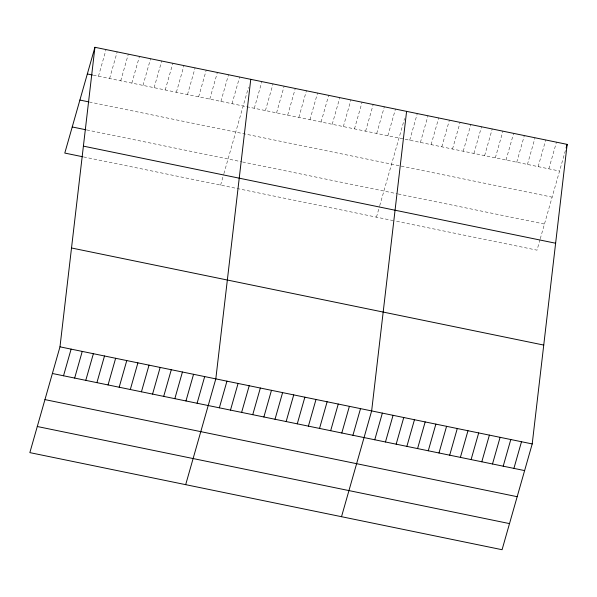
<?xml version="1.0" encoding="UTF-8"?>
<svg xmlns="http://www.w3.org/2000/svg" width="597" height="597" viewBox="0 0 597 597"><rect width="100%" height="100%" fill="white"/><g stroke="black" fill="none" stroke-linecap="round" stroke-linejoin="round"><path stroke-width="0.45" stroke-dasharray="2.98 2.24" d="M98.468 76.229L106.057 49.573M109.594 78.52L117.191 51.864M120.728 80.811L128.318 54.155M131.855 83.095L139.452 56.439M142.989 85.386L150.578 58.73M154.123 87.677L161.712 61.021M165.25 89.96L172.846 63.304M176.384 92.251L183.973 65.595M187.51 94.542L195.107 67.886M198.644 96.826L206.234 70.17M209.778 99.117L217.368 72.461M220.905 101.408L228.502 74.752M232.039 103.691L239.628 77.035M220.629 185.115L223.651 174.503M223.882 173.69L248.486 87.326M254.3 108.273L261.889 81.617M265.426 110.557L273.023 83.908M276.56 112.848L284.157 86.192M287.694 115.139L295.284 88.483M298.821 117.422L306.418 90.774M309.955 119.713L317.544 93.057M321.082 122.004L328.678 95.348M332.216 124.288L339.805 97.639M343.35 126.579L350.939 99.923M354.476 128.87L362.073 102.214M365.61 131.153L373.2 104.505M376.737 133.444L384.334 106.788M387.871 135.735L395.46 109.079M376.461 217.151L379.483 206.547M379.714 205.726L404.572 118.475M409.706 140.22L417.296 113.572M420.407 142.422L428.004 115.766M431.116 144.623L438.705 117.967M441.817 146.825L449.407 120.169M452.519 149.026L460.115 122.37M463.227 151.228L470.817 124.572M473.928 153.429L481.518 126.773M484.63 155.63L492.226 128.974M495.338 157.832L502.928 131.176M506.04 160.033L513.629 133.377M516.741 162.227L524.338 135.579M527.449 164.429L535.039 137.773M538.151 166.63L545.74 139.974M548.852 168.832L556.449 142.176M540.039 239.554L537.016 250.165L395.192 221.002M540.27 238.74L565.635 149.713M93.326 75.177L559.561 171.033M89.311 101.99L552.121 197.144M86.789 129.952L241.763 161.817M242.621 161.996L397.281 193.794M398.169 193.973L544.457 224.054M83.632 156.944L394.296 220.823"/><path stroke-width="0.9" d="M59.984 346.835L94.93 47.29L567.15 144.377L532.211 443.929L502.07 549.71L29.85 452.623L59.984 346.835L532.211 443.929M250.762 79.326L215.815 378.879L185.682 484.66M406.594 111.37L371.647 410.915L341.514 516.703M94.93 47.29L64.789 153.071L82.774 156.772M63.521 375.782L71.118 349.126M74.655 378.065L82.244 351.409M85.781 380.356L93.378 353.7M96.915 382.647L104.505 355.991M108.05 384.931L115.639 358.282M119.176 387.222L126.773 360.566M130.31 389.513L137.9 362.857M141.437 391.796L149.034 365.148M152.571 394.087L160.16 367.431M163.697 396.378L171.294 369.722M174.831 398.662L182.428 372.013M185.965 400.953L193.555 374.297M197.092 403.244L204.689 376.588M219.353 407.818L226.95 381.162M230.487 410.109L238.076 383.453M241.621 412.4L249.21 385.744M252.747 414.684L260.344 388.028M263.881 416.975L271.471 390.319M275.008 419.266L282.605 392.61M286.142 421.549L293.731 394.893M297.269 423.84L304.866 397.184M308.403 426.131L316 399.475M319.537 428.415L327.126 401.759M330.663 430.706L338.26 404.05M341.797 432.997L349.387 406.341M352.924 435.28L360.521 408.624M374.759 439.773L382.356 413.117M385.468 441.974L393.057 415.318M396.169 444.175L403.759 417.519M406.87 446.377L414.467 419.721M417.579 448.571L425.168 421.922M428.28 450.772L435.87 424.116M438.982 452.974L446.578 426.318M449.69 455.175L457.28 428.519M460.391 457.377L467.981 430.721M471.093 459.578L478.69 432.922M566.135 147.929L567.15 144.377M481.801 461.779L489.391 435.123M492.503 463.981L500.099 437.325M503.204 466.182L510.801 439.526M513.913 468.384L521.502 441.728M87.334 73.946L92.468 74.998M79.894 100.057L88.46 101.818M72.23 126.96L85.931 129.78M83.393 146.138L555.62 243.233M71.513 247.986L543.74 345.073M52.394 373.491L524.614 470.585M44.954 399.602L517.174 496.697M37.29 426.512L509.51 523.599"/></g></svg>
